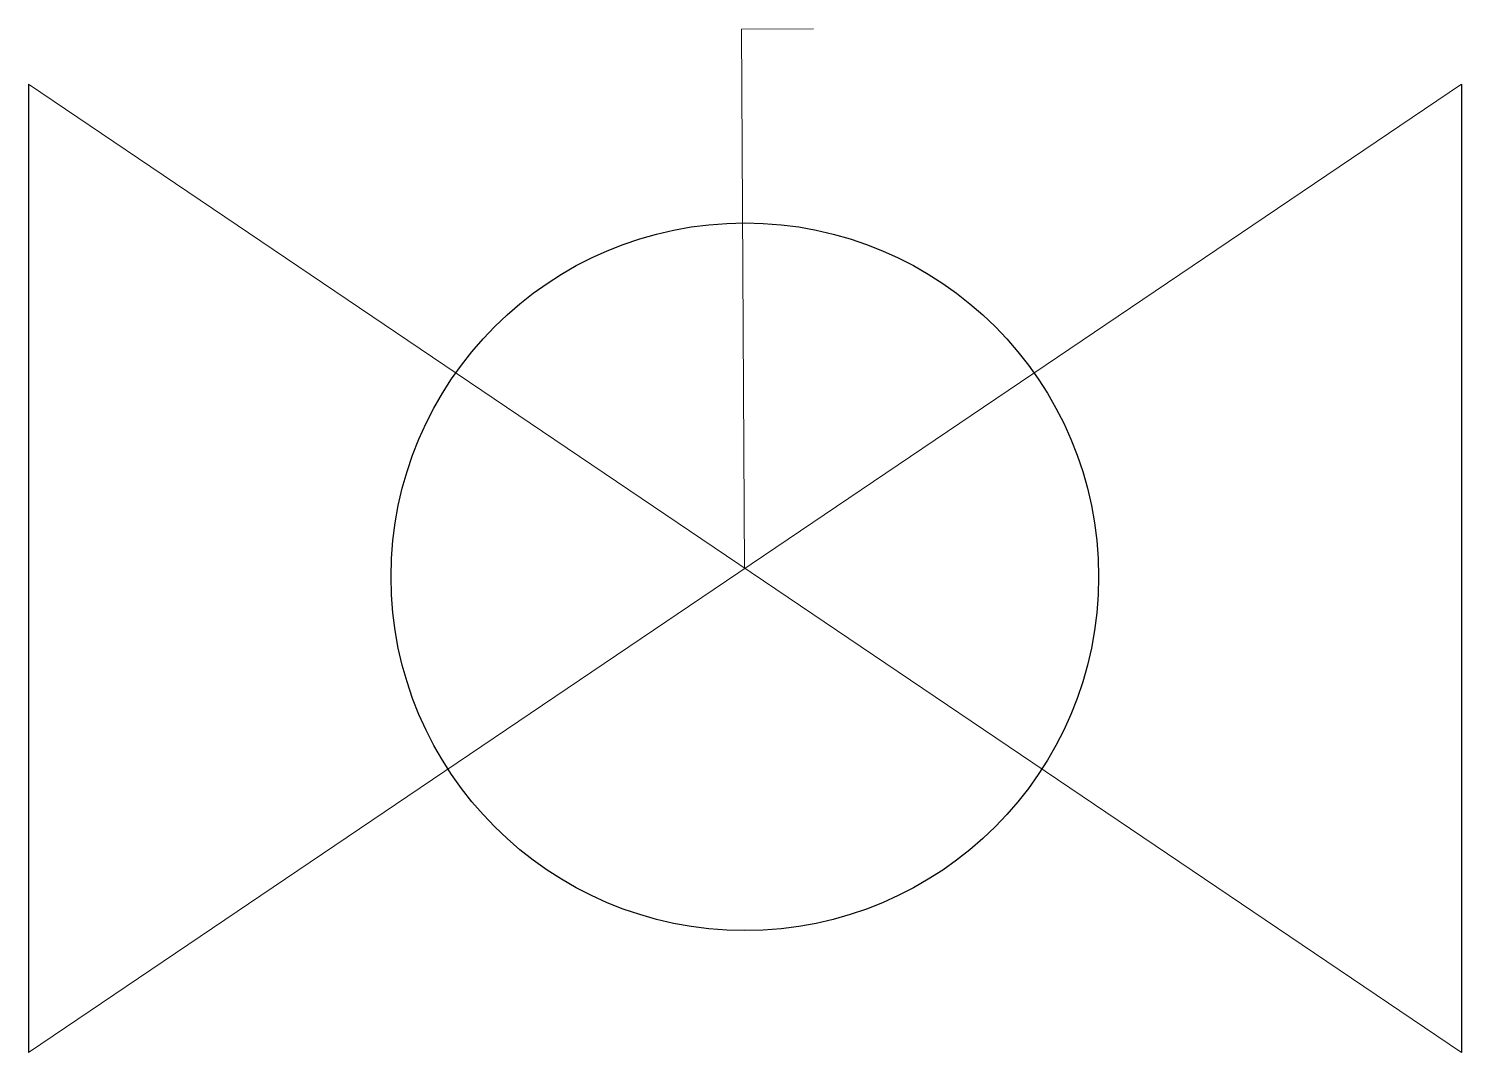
# Model space of a CAD drawing. Header units: inches. Extents: x 112.29 to 114.05, y -217.55 to -216.29.
import ezdxf

# ---------------------------------------------------------------- set-up
doc = ezdxf.new("R2010")
doc.units = ezdxf.units.IN
doc.header["$MEASUREMENT"] = 0
doc.layers.add('M102-Plumbing', color=7, linetype='Continuous', lineweight=9)

msp = doc.modelspace()

# ---------------------------------------------------------------- linework, layer by layer
at = {"layer": 'M102-Plumbing'}
for p, q in [((112.2927, -216.3604), (114.0464, -217.5452)), ((112.2927, -217.5452), (114.0464, -216.3604))]:
    msp.add_line(p, q, dxfattribs=at)
at = {"layer": 'M102-Plumbing', "lineweight": 30}
for p, q in [((112.2927, -216.3604), (112.2927, -217.5452)), ((114.0464, -216.3604), (114.0464, -217.5452))]:
    msp.add_line(p, q, dxfattribs=at)
at = {"layer": 'M102-Plumbing'}
msp.add_lwpolyline([(113.1688, -216.9533), (113.1653, -216.2929), (113.2532, -216.2924)], dxfattribs=at)
at = {"layer": 'M102-Plumbing', "lineweight": 30}
msp.add_circle((113.1694, -216.9631), 0.433, dxfattribs=at)

doc.saveas('drawing.dxf')
